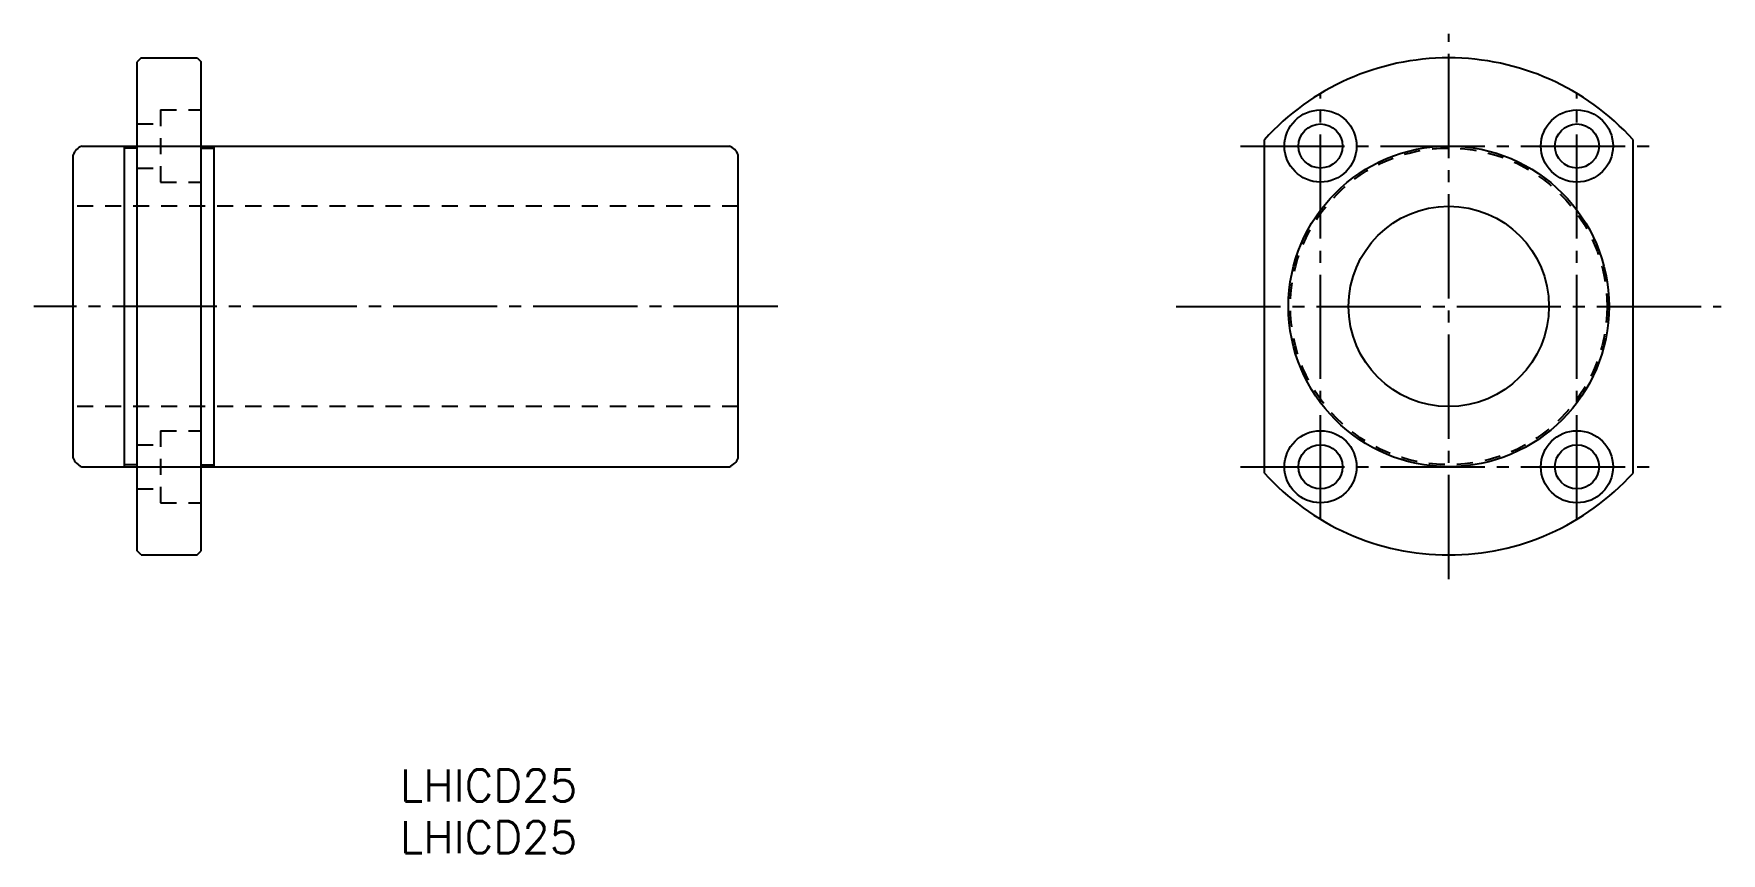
# Model space of a CAD drawing. Extents: x -262 to -52, y 330 to 432.
import ezdxf

# ---------------------------------------------------------------- set-up
doc = ezdxf.new("R2010")
doc.units = 0
doc.linetypes.add('CENTER', pattern=[17.5, 13, -1.5, 1.5, -1.5])
doc.linetypes.add('DASHED', pattern=[3.5, 2, -1.5])
doc.layers.get('0').update_dxf_attribs({"linetype": 'CONTINUOUS'})
doc.layers.add('CENTER', color=1, linetype='CENTER')
doc.styles.get("Standard").update_dxf_attribs({"font": 'txt.shx', "bigfont": '@extfont2.shx'})

msp = doc.modelspace()

# ---------------------------------------------------------------- linework, layer by layer
at = {"color": 7, "linetype": 'CONTINUOUS'}
for p, q in [((-248.74, 428.73), (-249.24, 428.23)), ((-249.24, 367.23), (-249.24, 428.23)), ((-248.74, 428.73), (-241.74, 428.73)), ((-241.74, 428.73), (-241.24, 428.23)), ((-241.24, 367.23), (-241.24, 428.23)), ((-256.15, 417.73), (-250.84, 417.73)), ((-250.84, 417.73), (-250.84, 377.73)), ((-249.24, 417.48), (-250.84, 417.48)), ((-241.24, 417.48), (-239.64, 417.48)), ((-239.64, 417.73), (-175.33, 417.73)), ((-239.64, 377.73), (-239.64, 417.73)), ((-108.58, 376.95), (-108.58, 418.52)), ((-62.58, 376.95), (-62.58, 418.52)), ((-257.24, 378.82), (-257.24, 416.64)), ((-174.24, 378.82), (-174.24, 416.64)), ((-256.15, 377.73), (-250.84, 377.73)), ((-249.24, 377.98), (-250.84, 377.98)), ((-241.24, 377.98), (-239.64, 377.98)), ((-239.64, 377.73), (-175.33, 377.73)), ((-248.74, 366.73), (-249.24, 367.23)), ((-248.74, 366.73), (-241.74, 366.73)), ((-241.74, 366.73), (-241.24, 367.23))]:
    msp.add_line(p, q, dxfattribs=at)
at = {"color": 3, "linetype": 'DASHED'}
for p, q in [((-246.34, 422.23), (-246.34, 413.23)), ((-246.34, 422.23), (-241.24, 422.23)), ((-249.24, 420.48), (-246.34, 420.48)), ((-249.24, 414.98), (-246.34, 414.98)), ((-246.34, 413.23), (-241.24, 413.23)), ((-174.24, 410.23), (-257.24, 410.23)), ((-174.24, 385.23), (-257.24, 385.23)), ((-246.34, 382.23), (-246.34, 373.23)), ((-246.34, 382.23), (-241.24, 382.23)), ((-249.24, 380.48), (-246.34, 380.48)), ((-249.24, 374.98), (-246.34, 374.98)), ((-246.34, 373.23), (-241.24, 373.23))]:
    msp.add_line(p, q, dxfattribs=at)
at = {"color": 7, "linetype": 'CONTINUOUS'}
for centre, radius in [((-101.58, 417.73), 4.5), ((-69.58, 417.73), 4.5), ((-101.58, 417.73), 2.75), ((-69.58, 417.73), 2.75), ((-85.58, 397.73), 20), ((-85.58, 397.73), 12.5), ((-101.58, 377.73), 4.5), ((-69.58, 377.73), 4.5), ((-101.58, 377.73), 2.75), ((-69.58, 377.73), 2.75)]:
    msp.add_circle(centre, radius, dxfattribs=at)
at = {"color": 3, "linetype": 'DASHED'}
msp.add_circle((-85.58, 397.73), 19.75, dxfattribs=at)
at = {"color": 7, "linetype": 'CONTINUOUS'}
for centre, radius, start, end in [((-85.58, 397.73), 31, 42.1034, 137.8966), ((-255.39, 415.88), 2, 112.3316, 157.6684), ((-176.09, 415.88), 2, 22.3316, 67.6684), ((-255.39, 379.58), 2, 202.3316, 247.6684), ((-176.09, 379.58), 2, 292.3316, 337.6684), ((-85.58, 397.73), 31, 222.1034, 317.8966)]:
    msp.add_arc(centre, radius, start, end, dxfattribs=at)
at = {"layer": 'CENTER', "color": 1, "linetype": 'CENTER'}
for p, q in [((-85.58, 363.73), (-85.58, 431.73)), ((-101.58, 371.18), (-101.58, 424.29)), ((-69.58, 371.18), (-69.58, 424.29)), ((-251.16, 417.73), (-238.89, 417.73)), ((-111.58, 417.73), (-59.58, 417.73)), ((-169.31, 397.73), (-262.14, 397.73)), ((-119.58, 397.73), (-51.58, 397.73)), ((-251.16, 377.73), (-238.89, 377.73)), ((-111.58, 377.73), (-59.58, 377.73))]:
    msp.add_line(p, q, dxfattribs=at)

# ---------------------------------------------------------------- texts
at = {"color": 7, "linetype": 'CONTINUOUS'}
for p in [(-216.44, 335.98), (-216.44, 329.53)]:
    msp.add_text('LHICD25', height=4, dxfattribs=at).set_placement(p)

doc.saveas('drawing.dxf')
